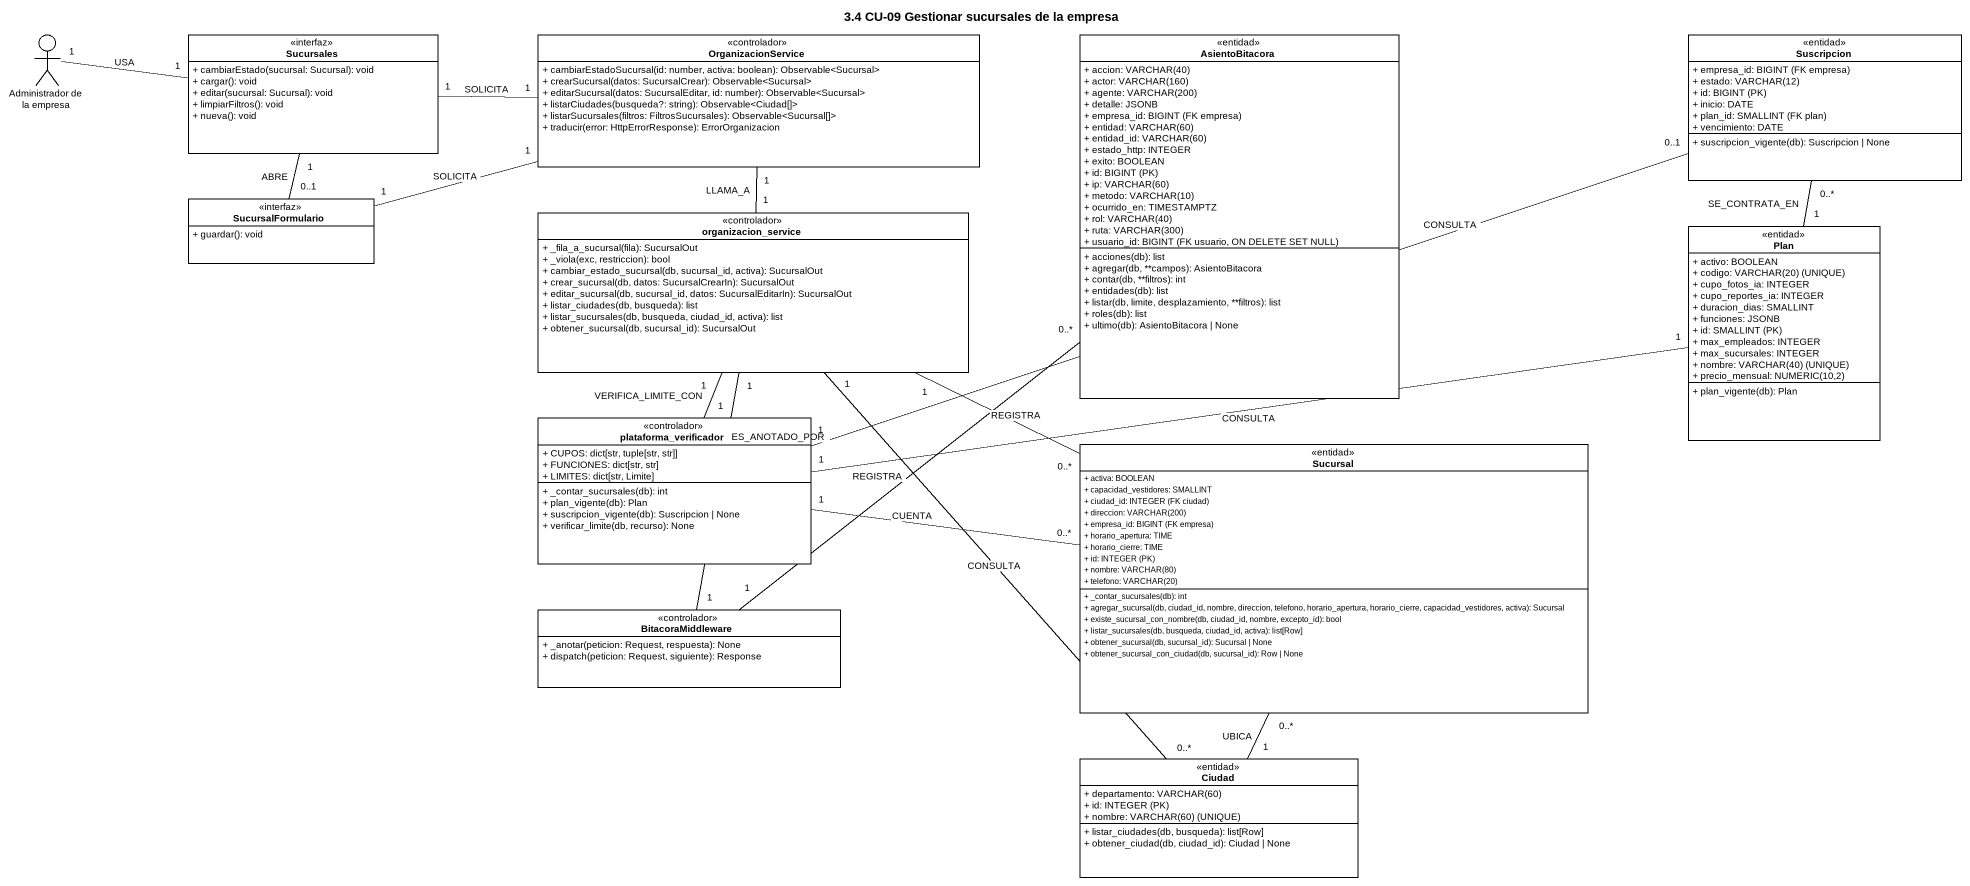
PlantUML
@startuml
title 3.4 CU-09 Gestionar sucursales de la empresa
allowmixing
hide circle
hide empty members
skinparam classAttributeIconSize 0
actor "Administrador de la empresa" as Administrador_de_la_empresa
class Sucursales <<interfaz>> {
  + cambiarEstado(sucursal: Sucursal): void
  + cargar(): void
  + editar(sucursal: Sucursal): void
  + limpiarFiltros(): void
  + nueva(): void
}
class OrganizacionService <<controlador>> {
  + cambiarEstadoSucursal(id: number, activa: boolean): Observable<Sucursal>
  + crearSucursal(datos: SucursalCrear): Observable<Sucursal>
  + editarSucursal(datos: SucursalEditar, id: number): Observable<Sucursal>
  + listarCiudades(busqueda?: string): Observable<Ciudad[]>
  + listarSucursales(filtros: FiltrosSucursales): Observable<Sucursal[]>
  + traducir(error: HttpErrorResponse): ErrorOrganizacion
}
class AsientoBitacora <<entidad>> {
  {field} + accion: VARCHAR(40)
  {field} + actor: VARCHAR(160)
  {field} + agente: VARCHAR(200)
  + detalle: JSONB
  {field} + empresa_id: BIGINT (FK empresa)
  {field} + entidad: VARCHAR(60)
  {field} + entidad_id: VARCHAR(60)
  + estado_http: INTEGER
  + exito: BOOLEAN
  {field} + id: BIGINT (PK)
  {field} + ip: VARCHAR(60)
  {field} + metodo: VARCHAR(10)
  + ocurrido_en: TIMESTAMPTZ
  {field} + rol: VARCHAR(40)
  {field} + ruta: VARCHAR(300)
  {field} + usuario_id: BIGINT (FK usuario, ON DELETE SET NULL)
  + acciones(db): list
  + agregar(db, **campos): AsientoBitacora
  + contar(db, **filtros): int
  + entidades(db): list
  + listar(db, limite, desplazamiento, **filtros): list
  + roles(db): list
  + ultimo(db): AsientoBitacora | None
}
class Suscripcion <<entidad>> {
  {field} + empresa_id: BIGINT (FK empresa)
  {field} + estado: VARCHAR(12)
  {field} + id: BIGINT (PK)
  + inicio: DATE
  {field} + plan_id: SMALLINT (FK plan)
  + vencimiento: DATE
  + suscripcion_vigente(db): Suscripcion | None
}
class SucursalFormulario <<interfaz>> {
  + guardar(): void
}
class organizacion_service <<controlador>> {
  + _fila_a_sucursal(fila): SucursalOut
  + _viola(exc, restriccion): bool
  + cambiar_estado_sucursal(db, sucursal_id, activa): SucursalOut
  + crear_sucursal(db, datos: SucursalCrearIn): SucursalOut
  + editar_sucursal(db, sucursal_id, datos: SucursalEditarIn): SucursalOut
  + listar_ciudades(db, busqueda): list
  + listar_sucursales(db, busqueda, ciudad_id, activa): list
  + obtener_sucursal(db, sucursal_id): SucursalOut
}
class Plan <<entidad>> {
  + activo: BOOLEAN
  {field} + codigo: VARCHAR(20) (UNIQUE)
  + cupo_fotos_ia: INTEGER
  + cupo_reportes_ia: INTEGER
  + duracion_dias: SMALLINT
  + funciones: JSONB
  {field} + id: SMALLINT (PK)
  + max_empleados: INTEGER
  + max_sucursales: INTEGER
  {field} + nombre: VARCHAR(40) (UNIQUE)
  {field} + precio_mensual: NUMERIC(10,2)
  + plan_vigente(db): Plan
}
class plataforma_verificador <<controlador>> {
  + CUPOS: dict[str, tuple[str, str]]
  + FUNCIONES: dict[str, str]
  + LIMITES: dict[str, Limite]
  + _contar_sucursales(db): int
  + plan_vigente(db): Plan
  + suscripcion_vigente(db): Suscripcion | None
  + verificar_limite(db, recurso): None
}
class Sucursal <<entidad>> {
  + activa: BOOLEAN
  + capacidad_vestidores: SMALLINT
  {field} + ciudad_id: INTEGER (FK ciudad)
  {field} + direccion: VARCHAR(200)
  {field} + empresa_id: BIGINT (FK empresa)
  + horario_apertura: TIME
  + horario_cierre: TIME
  {field} + id: INTEGER (PK)
  {field} + nombre: VARCHAR(80)
  {field} + telefono: VARCHAR(20)
  + _contar_sucursales(db): int
  + agregar_sucursal(db, ciudad_id, nombre, direccion, telefono, horario_apertura, horario_cierre, capacidad_vestidores, activa): Sucursal
  + existe_sucursal_con_nombre(db, ciudad_id, nombre, excepto_id): bool
  + listar_sucursales(db, busqueda, ciudad_id, activa): list[Row]
  + obtener_sucursal(db, sucursal_id): Sucursal | None
  + obtener_sucursal_con_ciudad(db, sucursal_id): Row | None
}
class BitacoraMiddleware <<controlador>> {
  + _anotar(peticion: Request, respuesta): None
  + dispatch(peticion: Request, siguiente): Response
}
class Ciudad <<entidad>> {
  {field} + departamento: VARCHAR(60)
  {field} + id: INTEGER (PK)
  {field} + nombre: VARCHAR(60) (UNIQUE)
  + listar_ciudades(db, busqueda): list[Row]
  + obtener_ciudad(db, ciudad_id): Ciudad | None
}
Administrador_de_la_empresa "1" -right- "1" Sucursales : USA
Sucursales "1" -right- "1" OrganizacionService : SOLICITA
Sucursales "1" -- "0..1" SucursalFormulario : ABRE
OrganizacionService "1" -- "1" organizacion_service : LLAMA_A
SucursalFormulario "1" -right- "1" OrganizacionService : SOLICITA
organizacion_service "1" -- "1" plataforma_verificador : VERIFICA_LIMITE_CON
organizacion_service "1" -right- "0..*" Sucursal : REGISTRA
organizacion_service "1" -- "1" BitacoraMiddleware : ES_ANOTADO_POR
organizacion_service "1" -- "0..*" Ciudad : CONSULTA
Plan "1" -up- "0..*" Suscripcion : SE_CONTRATA_EN
plataforma_verificador "1" -right- "0..1" Suscripcion : CONSULTA
plataforma_verificador "1" -right- "1" Plan : CONSULTA
plataforma_verificador "1" -right- "0..*" Sucursal : CUENTA
BitacoraMiddleware "1" -up- "0..*" AsientoBitacora : REGISTRA
Ciudad "1" -up- "0..*" Sucursal : UBICA
@enduml
